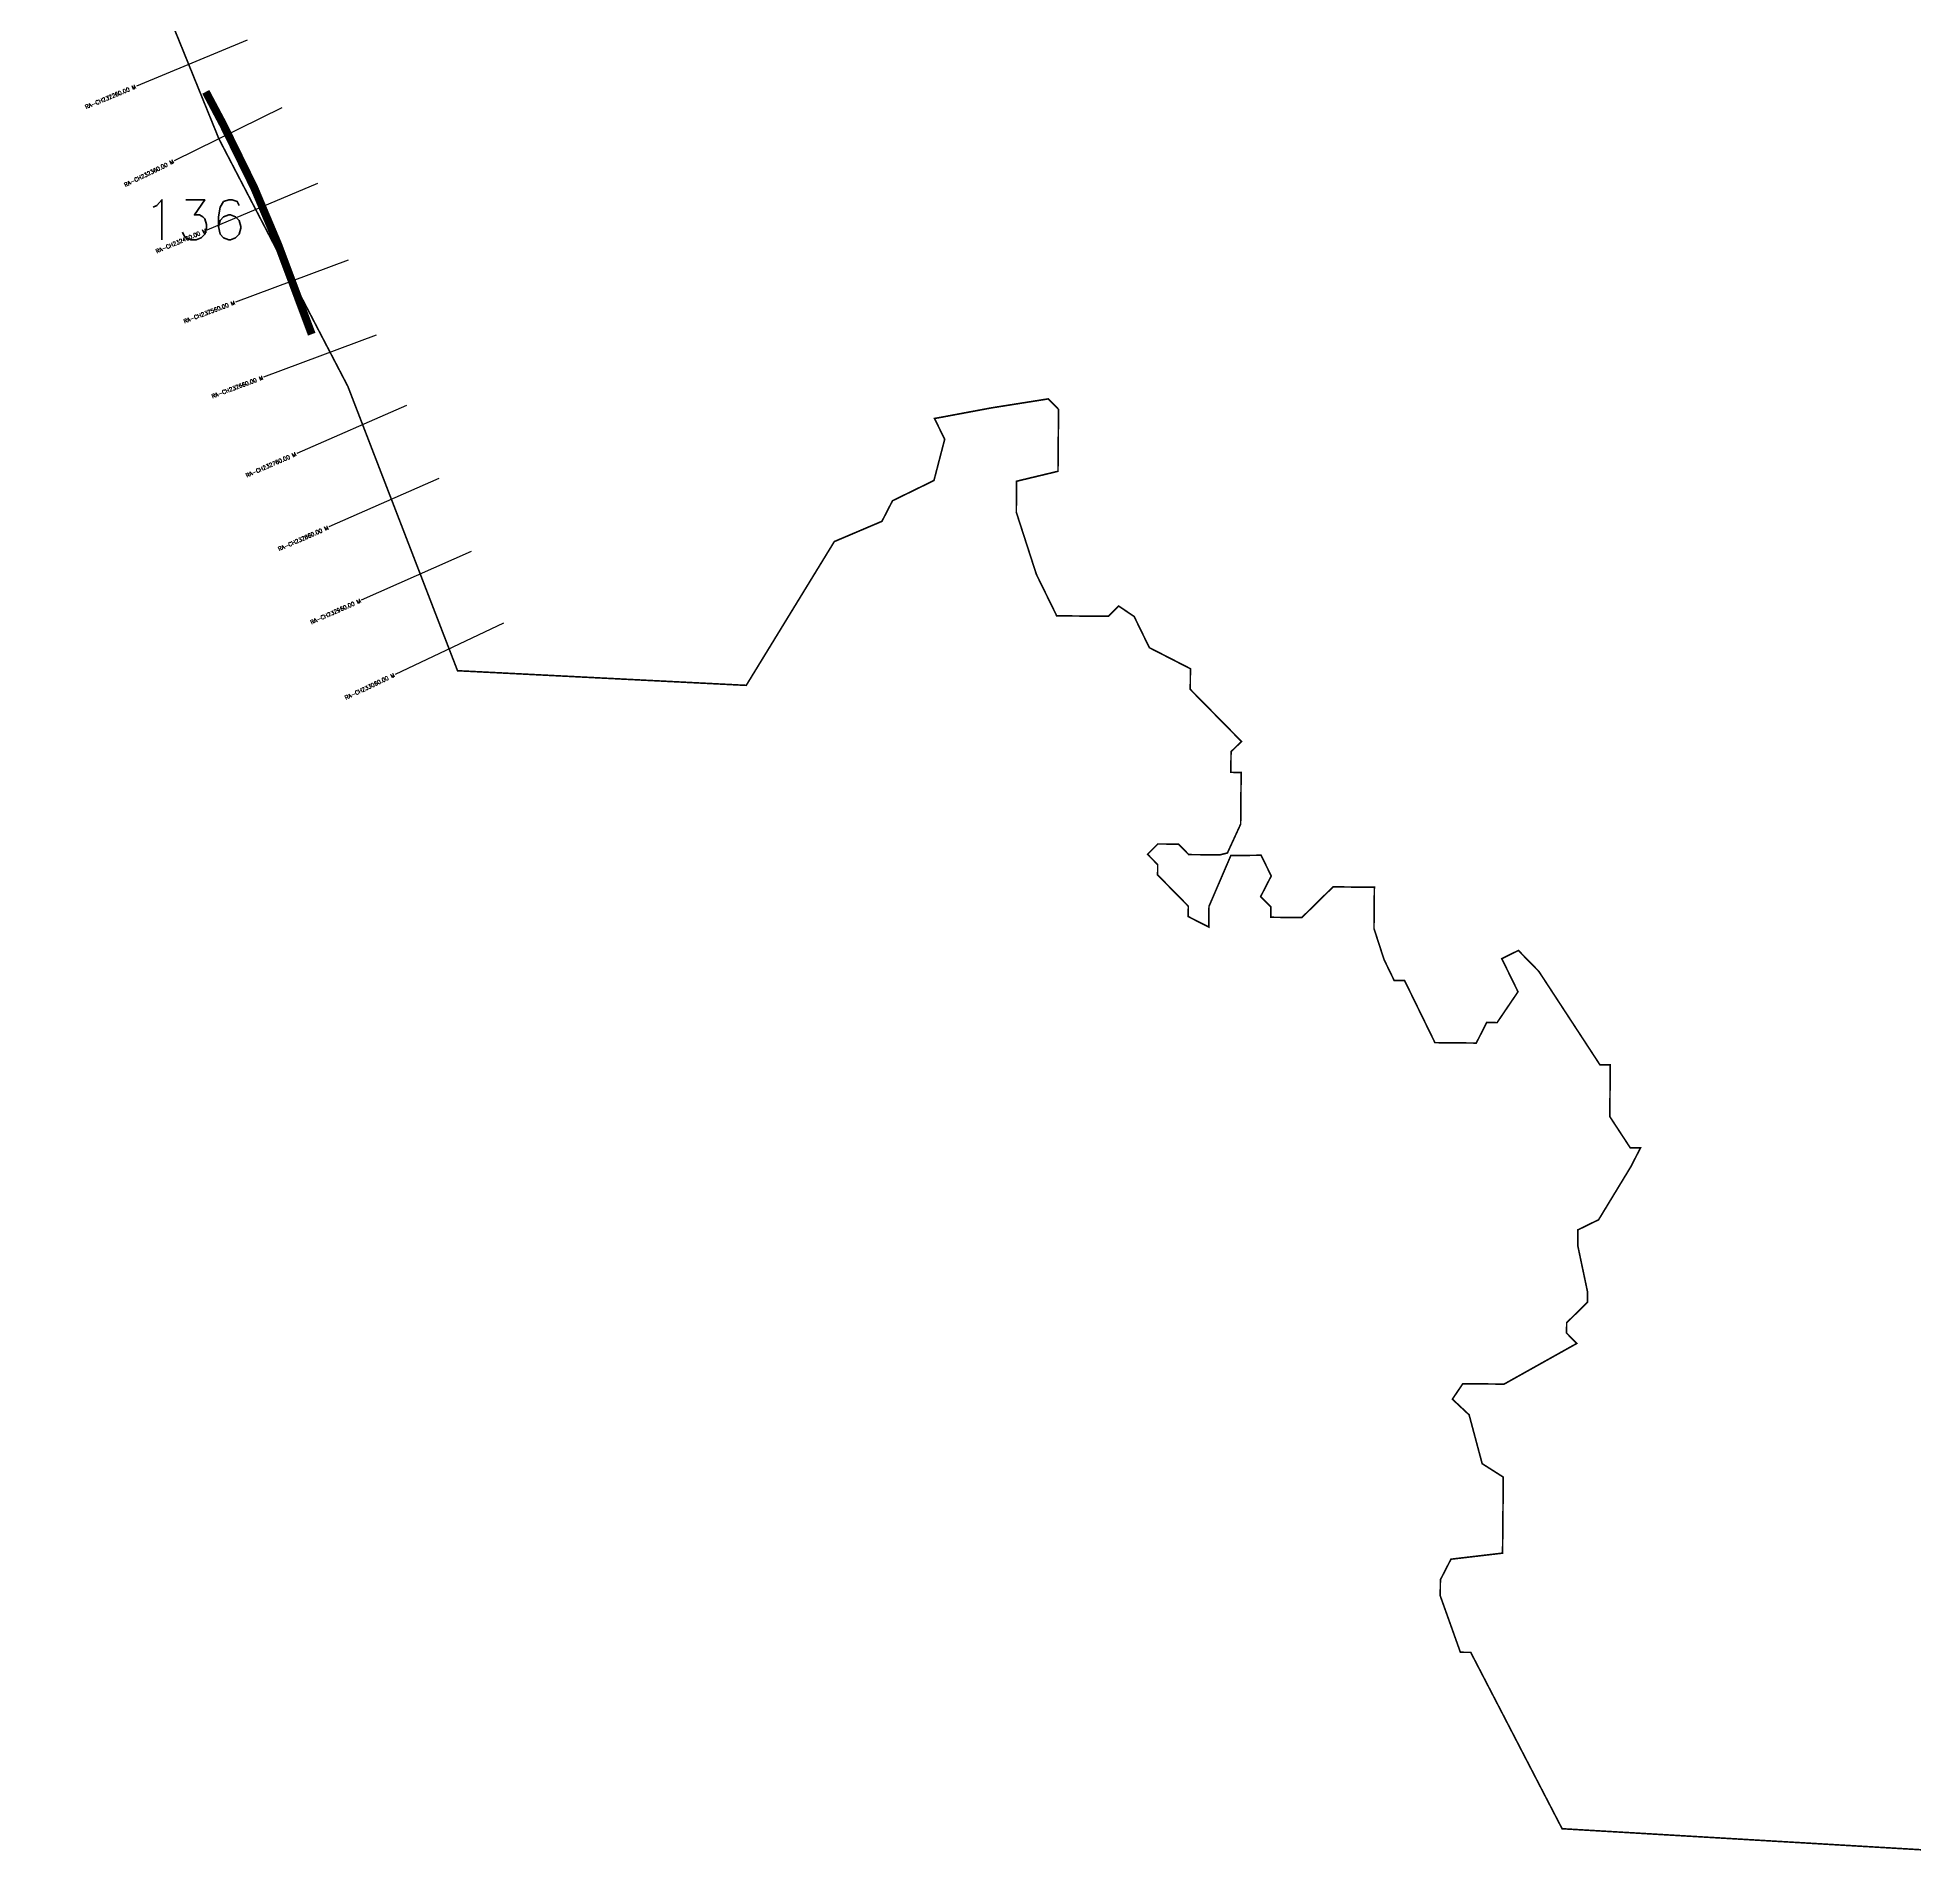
# Model space of a CAD drawing. Header units: metres. Extents: x 278624 to 285176, y 2052320 to 2057201.
# Drawn here: x 279554 to 281900, y 2052564 to 2054850 of the extents above; entities that cross this region are included whole.
import ezdxf
from ezdxf.enums import TextEntityAlignment as Align

# ---------------------------------------------------------------- set-up
doc = ezdxf.new("R2010")
doc.units = ezdxf.units.M
doc.header["$MEASUREMENT"] = 0
for name, color, linetype in [('ARTIFICIALLY PROTECTED', 4, 'Continuous'), ('CS', 134, 'Continuous'), ('CSMark', 6, 'Continuous')]:
    doc.layers.add(name, color=color, linetype=linetype)
doc.styles.get("Standard").update_dxf_attribs({"font": 'simplex.shx'})

msp = doc.modelspace()

# ---------------------------------------------------------------- linework, layer by layer
at = {"color": 6, "const_width": 2, "flags": 128}
msp.add_lwpolyline([(282248.1, 2052565.2), (281459.6, 2052611.4), (281345.4, 2052831.8), (281332.5, 2052831.9), (281307.3, 2052902.5), (281307.5, 2052922.5), (281320.7, 2052948.2), (281385.2, 2052955.8), (281386.1, 2053050.8), (281359.7, 2053067.6), (281343.4, 2053128.6), (281322.5, 2053148.2), (281335.5, 2053167.5), (281387.1, 2053167), (281477.9, 2053217.8), (281465.2, 2053230.8), (281465.3, 2053243.7), (281491.3, 2053269.3), (281491.4, 2053282.2), (281479.1, 2053340.4), (281479.2, 2053359.7), (281505.2, 2053372.4), (281545.7, 2053439), (281557.6, 2053462.3), (281544.7, 2053462.4), (281519.2, 2053501.3), (281519.8, 2053565.9), (281506.9, 2053566), (281430.5, 2053682.8), (281405, 2053708.9), (281384.2, 2053698.7), (281404.5, 2053657.3), (281378.3, 2053618.7), (281365.4, 2053618.9), (281352.3, 2053593.2), (281300.7, 2053593.7), (281262.7, 2053671.4), (281249.7, 2053671.5), (281237.1, 2053697.5), (281224.5, 2053736.3), (281225, 2053787.9), (281173.4, 2053788.4), (281134.3, 2053750), (281095.6, 2053750.4), (281095.7, 2053763.3), (281082.9, 2053776.3), (281096.1, 2053802), (281083.4, 2053827.9), (281045.6, 2053827.5), (281018.3, 2053764), (281018, 2053738.2), (280992.3, 2053751.3), (280992.5, 2053764.2), (280954.1, 2053803.3), (280954.2, 2053816.2), (280941.5, 2053829.1), (280954.4, 2053842), (280980.3, 2053841.8), (280993, 2053828.7), (281031.8, 2053828.4), (281041.3, 2053830.7), (281057.9, 2053866.8), (281058.5, 2053931.4), (281045.6, 2053931.5), (281045.9, 2053957.3), (281058.9, 2053970.1), (280994.9, 2054035.2), (280995.1, 2054061), (280943.8, 2054087.3), (280924.8, 2054126.2), (280905.5, 2054139.3), (280892.5, 2054126.5), (280828, 2054127.1), (280802.6, 2054178.9), (280777.5, 2054256.6), (280777.9, 2054295.3), (280829.6, 2054307.7), (280830.3, 2054385.1), (280817.5, 2054398.2), (280746.1, 2054386.9), (280690, 2054376.4), (280675.3, 2054373.7), (280688, 2054347.7), (280674.6, 2054296.2), (280622.8, 2054270.9), (280609.6, 2054245.2), (280550.1, 2054219.9), (280440, 2054040.2), (280079.2, 2054058.5), (279942.1, 2054413.9), (279781, 2054723.1), (279555.3, 2055279.3)], dxfattribs=at)
at = {"layer": 'ARTIFICIALLY PROTECTED', "const_width": 10, "flags": 128}
msp.add_lwpolyline([(279764.6, 2054781.9), (279786.2, 2054741.3), (279825.1, 2054662), (279855, 2054591.1), (279897, 2054479)], dxfattribs=at)
at = {"layer": 'CS'}
for p, q in [((279816.4, 2054846.6), (279677.9, 2054789.1)), ((279859.7, 2054761.8), (279725.1, 2054695.6)), ((279904.2, 2054667.5), (279766, 2054609.2)), ((279942.4, 2054571.7), (279801.9, 2054519.2)), ((279977.4, 2054478), (279836.9, 2054425.5)), ((280015.6, 2054390.1), (279878.2, 2054329.9)), ((280055.7, 2054298.8), (279918.5, 2054238.1)), ((280096.1, 2054207.3), (279958.9, 2054146.7)), ((280136.8, 2054118.1), (280001.2, 2054053.9))]:
    msp.add_line(p, q, dxfattribs=at)

# ---------------------------------------------------------------- texts
at = {"insert": (279686.1, 2054647.1), "char_height": 50, "attachment_point": 1}
msp.add_mtext_dynamic_manual_height_columns('136', width=84.374, gutter_width=1, heights=[74.2], dxfattribs=at)
at = {"layer": 'CSMark'}
for s, rotation, p in [('RA-CH232260.00 M', 22.5405, (279677, 2054788.7)), ('RA-CH232360.00 M', 26.1576, (279724.2, 2054695.2)), ('RA-CH232460.00 M', 22.8616, (279765.1, 2054608.8)), ('RA-CH232560.00 M', 20.5031, (279800.9, 2054518.8)), ('RA-CH232660.00 M', 20.5031, (279836, 2054425.1)), ('RA-CH232760.00 M', 23.65, (279877.2, 2054329.5)), ('RA-CH232860.00 M', 23.8345, (279917.6, 2054237.7)), ('RA-CH232960.00 M', 23.8345, (279958, 2054146.3)), ('RA-CH233060.00 M', 25.3376, (280000.3, 2054053.5))]:
    msp.add_text(s, height=5, rotation=rotation, dxfattribs=at).set_placement(p, align=Align.MIDDLE_RIGHT)

doc.saveas('drawing.dxf')
